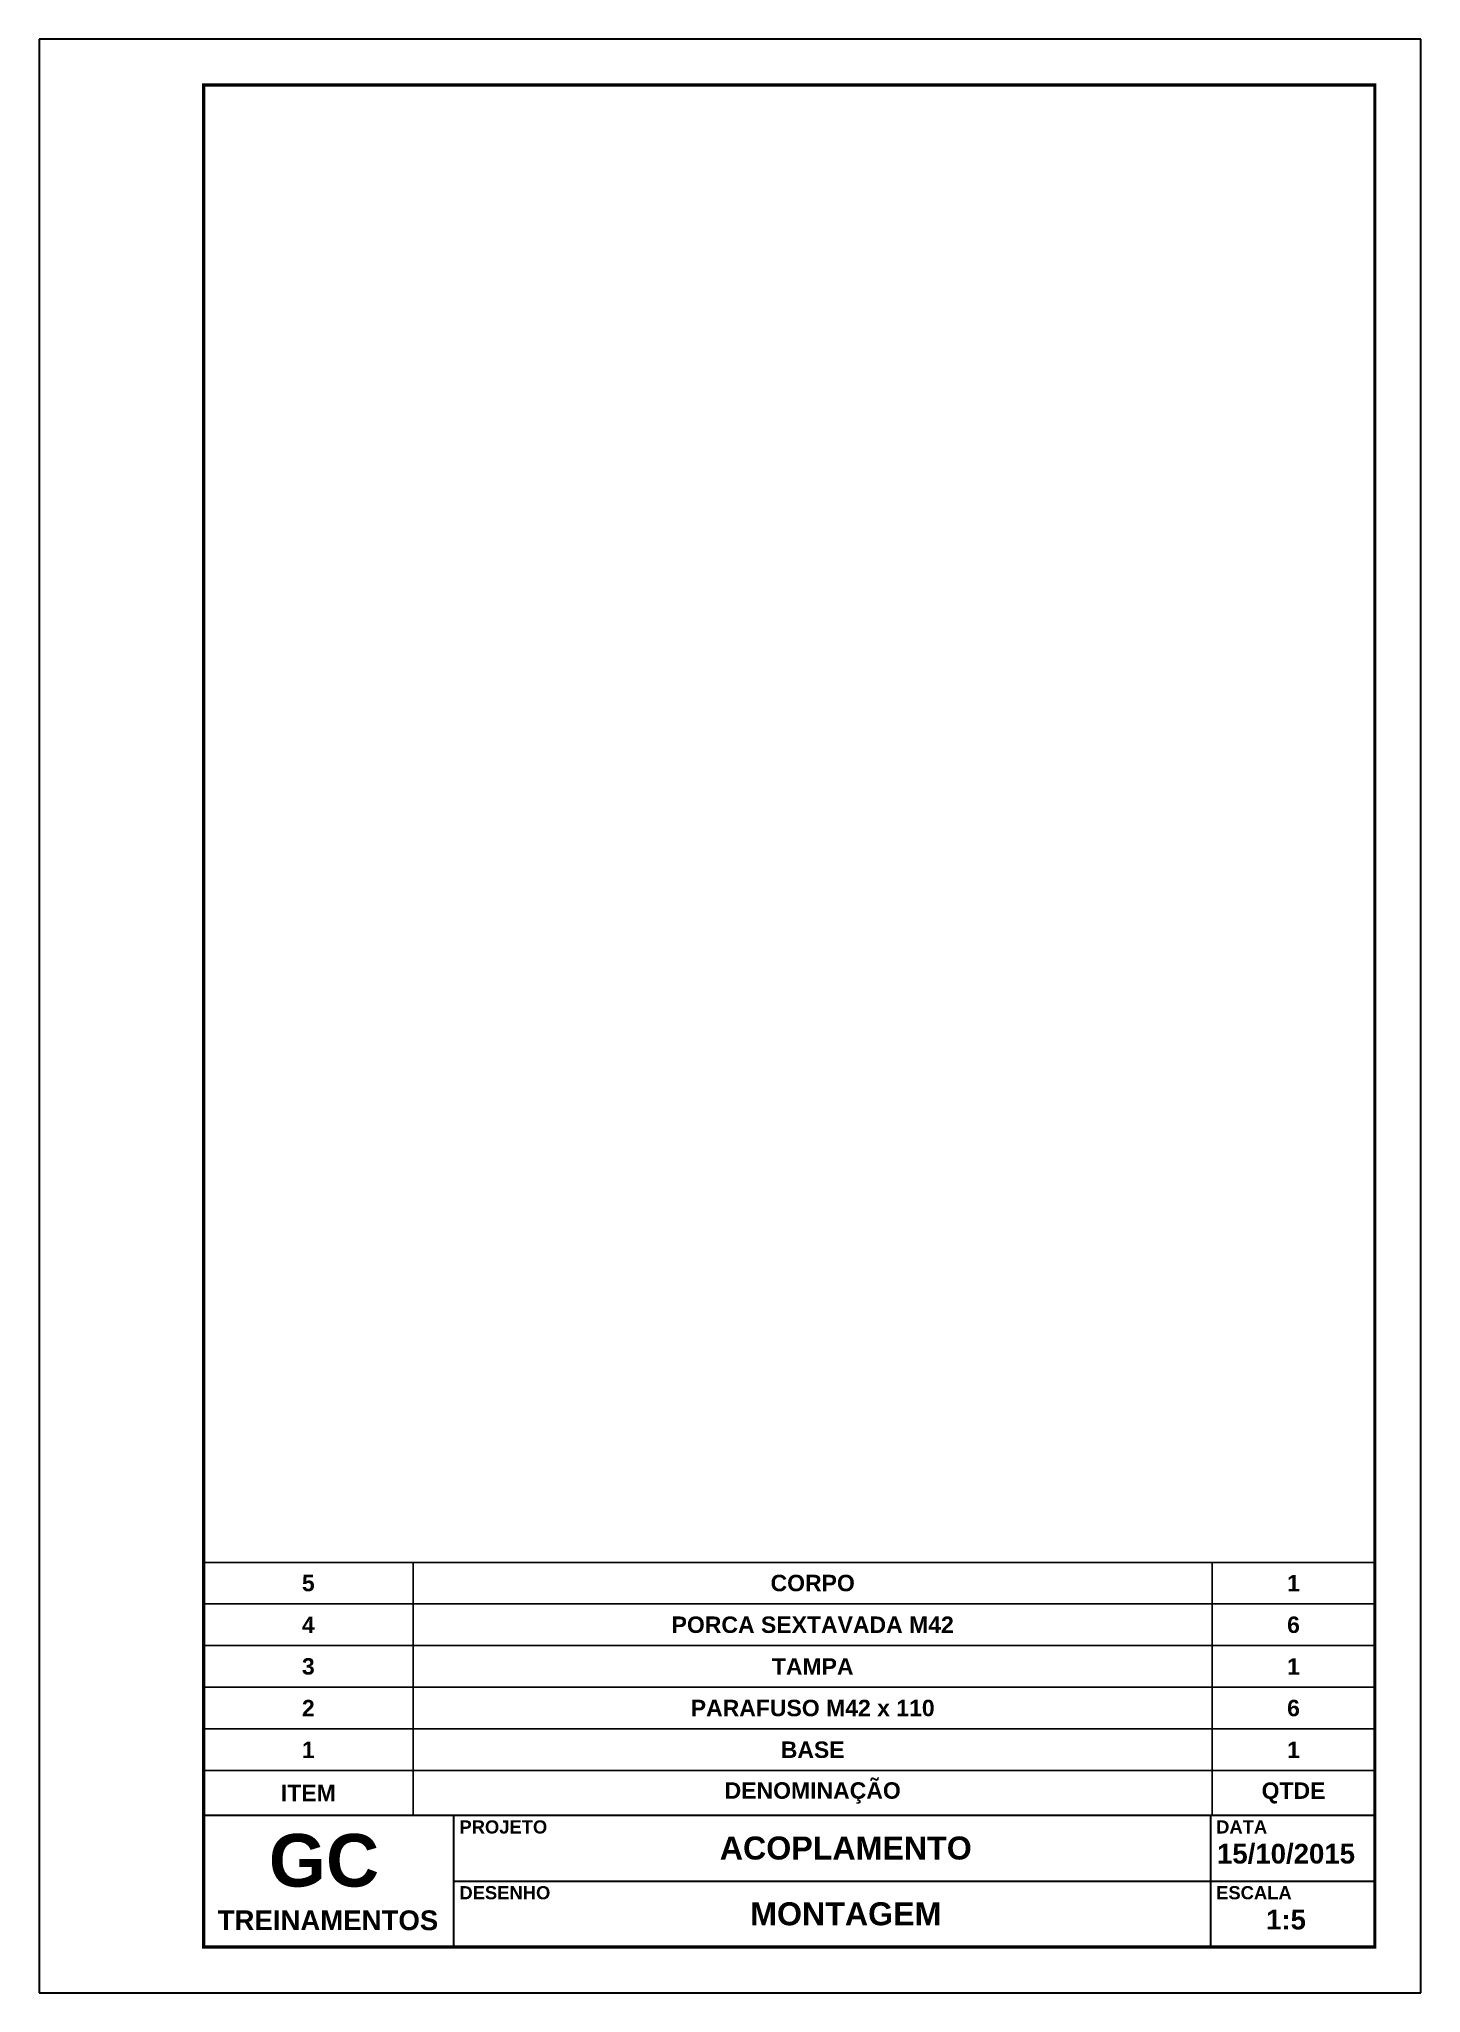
# Paper-space layout 'A4 Retrato' of a CAD drawing. Header units: millimetres. Extents: x 749 to 959, y -164 to 133.
import ezdxf

# ---------------------------------------------------------------- set-up
doc = ezdxf.new("R2010")
doc.units = ezdxf.units.MM
doc.header["$LTSCALE"] = 0.3
doc.layers.add('cotas', color=7, linetype='Continuous', lineweight=9)
doc.layers.add('formato', color=7, linetype='Continuous', lineweight=30)
doc.layers.add('texto', color=102, linetype='Continuous')
doc.styles.add('texto', font='')
doc.styles.get('texto').set_extended_font_data('Arial', bold=True)

# ---------------------------------------------------------------- blocks, each defined once
blk = doc.blocks.new('*T73')
at = {"layer": 'cotas', "color": 0, "linetype": 'ByBlock', "lineweight": -2, "transparency": 16777216}
for p, q in [((0, 38.45), (178, 38.45)), ((0, 0), (0, 38.45)), ((31.85, 0), (31.85, 38.45)), ((153.29, 0), (153.29, 38.45)), ((178, 0), (178, 38.45)), ((0, 32.12), (178, 32.12)), ((0, 25.79), (178, 25.79)), ((0, 19.45), (178, 19.45)), ((0, 13.12), (178, 13.12)), ((0, 6.79), (178, 6.79)), ((0, 0), (178, 0))]:
    blk.add_line(p, q, dxfattribs=at)
at = {"layer": 'cotas', "color": 102, "transparency": 16777216, "char_height": 2.5, "attachment_point": 5, "style": 'texto'}
for s, insert, width in [('5', (15.92, 35.29), 28.8471), ('CORPO', (92.57, 35.29), 118.4381), ('1', (165.64, 35.29), 21.7148), ('4', (15.92, 28.95), 28.8471), ('PORCA SEXTAVADA M42', (92.57, 28.95), 118.4381), ('6', (165.64, 28.95), 21.7148), ('3', (15.92, 22.62), 28.8471), ('TAMPA', (92.57, 22.62), 118.4381), ('1', (165.64, 22.62), 21.7148), ('2', (15.92, 16.29), 28.8471), ('PARAFUSO M42 x 110', (92.57, 16.29), 118.4381), ('6', (165.64, 16.29), 21.7148), ('1', (15.92, 9.95), 28.8471), ('BASE', (92.57, 9.95), 118.4381), ('1', (165.64, 9.95), 21.7148), ('ITEM', (15.92, 3.39), 28.8471), ('DENOMINAÇÃO', (92.57, 3.39), 118.4381), ('QTDE', (165.64, 3.39), 21.7148)]:
    blk.add_mtext(s, dxfattribs=dict(at, insert=insert, width=width))

psp = doc.layouts.new('A4 Retrato')

# ---------------------------------------------------------------- linework, layer by layer
at = {"layer": 'formato'}
for p, q in [((958.99, 132.64), (748.99, 132.64)), ((748.99, 132.64), (748.99, -164.36)), ((958.99, -164.36), (958.99, 132.64)), ((773.99, -137.36), (951.99, -137.36)), ((811.99, -137.36), (811.99, -157.36)), ((926.99, -137.36), (926.99, -157.36)), ((811.99, -147.36), (951.99, -147.36)), ((748.99, -164.36), (958.99, -164.36))]:
    psp.add_line(p, q, dxfattribs=at)
at = {"layer": 'formato', "const_width": 0.5}
psp.add_lwpolyline([(951.99, -157.36), (951.99, 125.64), (773.99, 125.64), (773.99, -157.36)], close=True, dxfattribs=at)

# ---------------------------------------------------------------- block references
psp.add_blockref('*T73', (773.99, -137.36))

# ---------------------------------------------------------------- texts
at = {"layer": 'texto', "style": 'texto'}
for s, width, gutter_width, insert, char_height, attachment_point in [('PROJETO', 88, 12.5, (812.87, -138.13), 2, 1), ('DATA', 88, 12.5, (927.87, -138.13), 2, 1), ('GC', 55, 17.5, (792.29, -144.26), 8, 5), ('ACOPLAMENTO', 100, 12.5, (871.59, -142.36), 3.5, 5), ('15/10/2015', 23, 12.5, (938.49, -143.24), 3, 5), ('DESENHO', 88, 12.5, (812.87, -148.13), 2, 1), ('ESCALA', 88, 12.5, (927.87, -148.13), 2, 1), ('MONTAGEM', 100, 12.5, (871.59, -152.36), 3.5, 5), ('TREINAMENTOS', 13.9793, 12.5, (776.13, -151.82), 3, 1), ('1:5', 23, 12.5, (938.49, -153.24), 3, 5)]:
    psp.add_mtext_dynamic_manual_height_columns(s, width=width, gutter_width=gutter_width, heights=[0], dxfattribs=dict(at, insert=insert, char_height=char_height, attachment_point=attachment_point))

# ---------------------------------------------------------------- viewports
at = {"layer": '0', "view_target_point": (10310.75, -1164.74)}
psp.add_viewport(center=(862.99, -15.86), size=(178, 283), view_center_point=(12801.58, 1999.54), view_height=1415, dxfattribs=at)

doc.saveas('drawing.dxf')
